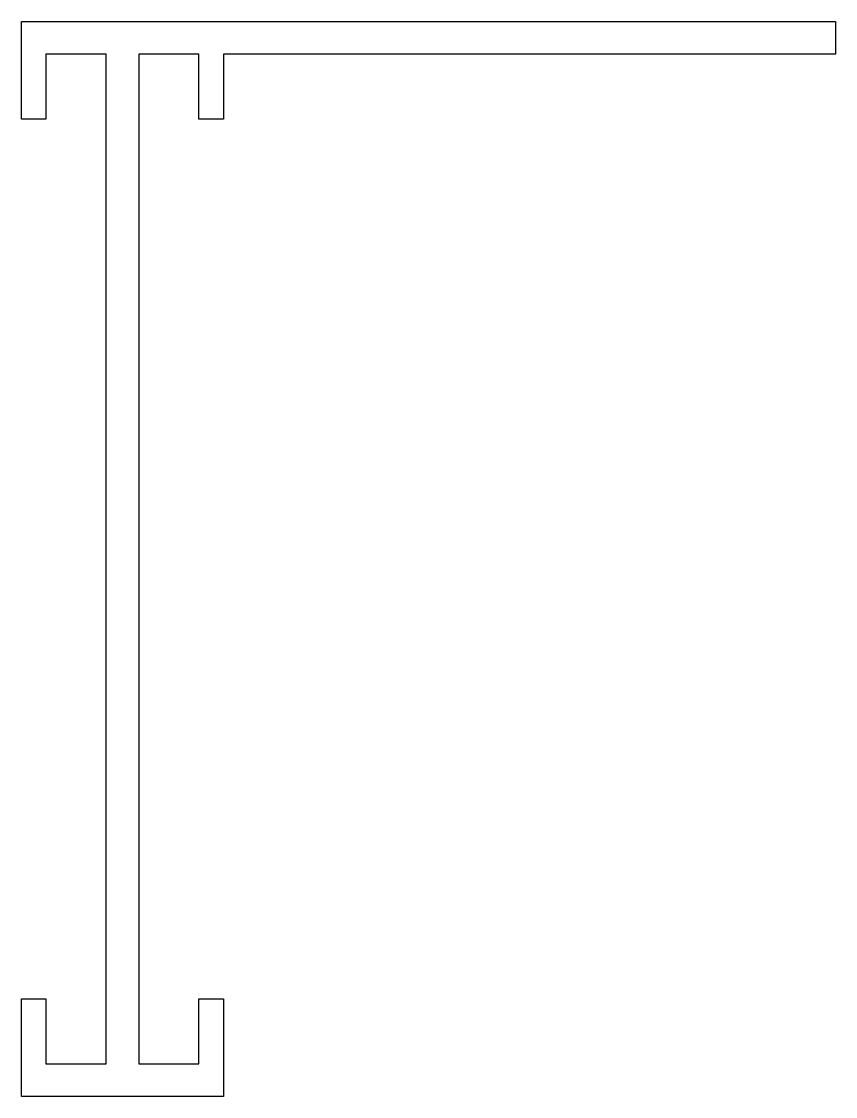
# Model space of a CAD drawing. Extents: x 249.8 to 274.8, y 228.9 to 261.9.
import ezdxf

# ---------------------------------------------------------------- set-up
doc = ezdxf.new("R2010")
doc.units = 0
doc.layers.add('ANA', color=220, linetype='CONTINUOUS')

msp = doc.modelspace()

# ---------------------------------------------------------------- linework, layer by layer
at = {"layer": 'ANA'}
msp.add_lwpolyline([(250.597, 258.933), (249.847, 258.933), (249.847, 261.933), (274.847, 261.933), (274.847, 260.933), (256.047, 260.933), (256.047, 258.933), (255.297, 258.933), (255.297, 260.933), (253.447, 260.933), (253.447, 245.433), (253.447, 229.933), (255.297, 229.933), (255.297, 231.933), (256.047, 231.933), (256.047, 228.933), (249.847, 228.933), (249.847, 231.933), (250.597, 231.933), (250.597, 229.933), (252.447, 229.933), (252.447, 245.433), (252.447, 260.933), (250.597, 260.933)], close=True, dxfattribs=at)

doc.saveas('drawing.dxf')
